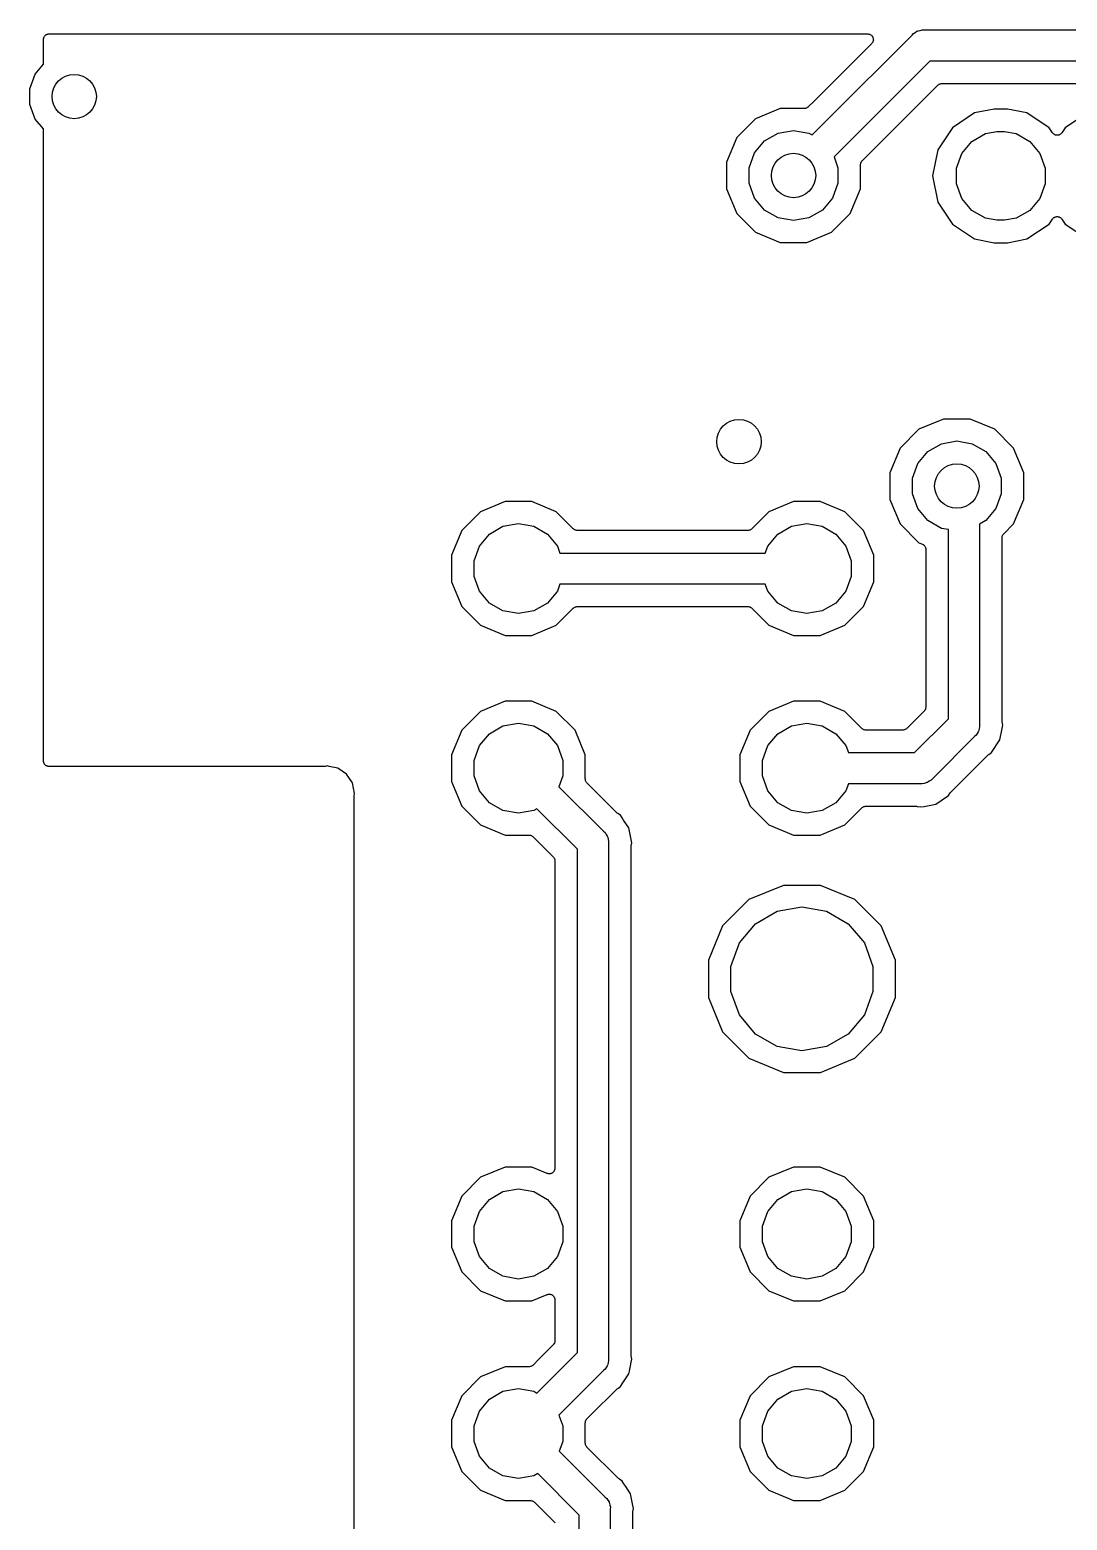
# Model space of a CAD drawing. Extents: x 66 to 115.1, y -104 to -36.9.
# Drawn here: x 65.99 to 89.37, y -70.45 to -36.86 of the extents above; entities that cross this region are included whole.
import ezdxf

# ---------------------------------------------------------------- set-up
doc = ezdxf.new("R2010")
doc.units = 0
doc.header["$MEASUREMENT"] = 0
doc.layers.add('BLACK', color=7, linetype='CONTINUOUS')

msp = doc.modelspace()

# ---------------------------------------------------------------- linework, layer by layer
at = {"layer": 'BLACK', "linetype": 'CONTINUOUS'}
for p, q in [((66.3816, -36.9557), (66.3925, -36.9537)), ((66.3925, -36.9537), (66.4029, -36.9499)), ((66.4029, -36.9499), (66.4141, -36.9499)), ((66.4141, -36.9499), (66.425, -36.948)), ((66.425, -36.948), (84.872, -36.948)), ((84.872, -36.948), (84.8884, -36.9509)), ((84.8884, -36.9509), (84.9049, -36.9523)), ((84.9049, -36.9523), (84.91, -36.9547)), ((84.91, -36.9547), (84.9155, -36.9557)), ((85.8717, -36.9733), (85.9016, -36.9377)), ((85.9016, -36.9377), (85.9418, -36.9145)), ((85.9418, -36.9145), (85.9798, -36.8879)), ((85.9798, -36.8879), (85.9949, -36.8839)), ((85.9949, -36.8839), (86.0085, -36.876)), ((86.0085, -36.876), (86.0542, -36.868)), ((86.0542, -36.868), (86.099, -36.856)), ((86.099, -36.856), (86.1453, -36.86)), ((86.1453, -36.86), (104.395, -36.86)), ((66.298, -37.075), (66.2999, -37.0641)), ((66.298, -37.629), (66.298, -37.075)), ((66.2999, -37.0529), (66.3037, -37.0425)), ((66.2999, -37.0641), (66.2999, -37.0529)), ((66.3037, -37.0425), (66.3057, -37.0316)), ((66.3057, -37.0316), (66.3112, -37.0219)), ((66.3112, -37.0219), (66.315, -37.0115)), ((66.315, -37.0115), (66.3222, -37.003)), ((66.3222, -37.003), (66.3277, -36.9934)), ((66.3277, -36.9934), (66.3362, -36.9862)), ((66.3362, -36.9862), (66.3434, -36.9777)), ((66.3434, -36.9777), (66.353, -36.9722)), ((66.353, -36.9722), (66.3615, -36.965)), ((66.3615, -36.965), (66.3719, -36.9612)), ((66.3719, -36.9612), (66.3816, -36.9557)), ((84.9618, -37.1648), (83.6619, -38.4647)), ((83.9742, -38.8709), (85.8717, -36.9733)), ((84.9155, -36.9557), (84.9298, -36.964)), ((84.9298, -36.964), (84.9449, -36.971)), ((84.9449, -36.971), (84.9488, -36.9749)), ((84.9488, -36.9749), (84.9537, -36.9777)), ((84.9537, -36.9777), (84.9643, -36.9904)), ((84.9713, -37.1512), (84.9618, -37.1648)), ((84.9643, -36.9904), (84.9761, -37.0022)), ((84.982, -37.1385), (84.9713, -37.1512)), ((84.9761, -37.0022), (84.9784, -37.0072)), ((84.9784, -37.0072), (84.982, -37.0115)), ((84.982, -37.0115), (84.9877, -37.0271)), ((84.9839, -37.1332), (84.982, -37.1385)), ((84.9871, -37.1287), (84.9839, -37.1332)), ((84.9914, -37.1126), (84.9871, -37.1287)), ((84.9877, -37.0271), (84.9947, -37.0421)), ((84.9971, -37.0971), (84.9914, -37.1126)), ((84.9947, -37.0421), (84.9952, -37.0477)), ((84.9952, -37.0477), (84.9971, -37.0529)), ((84.9971, -37.0529), (84.9971, -37.0695)), ((84.9971, -37.0695), (84.9985, -37.0861)), ((84.9985, -37.0861), (84.9971, -37.0915)), ((84.9971, -37.0915), (84.9971, -37.0971)), ((86.275, -37.56), (84.4692, -39.3658)), ((104.265, -37.56), (86.275, -37.56)), ((65.99, -38.1837), (66.1106, -37.8523)), ((66.1106, -37.8523), (66.298, -37.629)), ((65.99, -38.5363), (65.99, -38.1837)), ((84.8753, -39.6781), (86.4482, -38.1052)), ((86.4482, -38.1052), (86.4528, -38.102)), ((86.4528, -38.102), (86.4564, -38.0977)), ((86.4564, -38.0977), (86.4708, -38.0894)), ((86.4708, -38.0894), (86.4844, -38.0799)), ((86.4844, -38.0799), (86.4898, -38.0785)), ((86.4898, -38.0785), (86.4946, -38.0757)), ((86.4946, -38.0757), (86.5109, -38.0728)), ((86.5109, -38.0728), (86.527, -38.0685)), ((86.527, -38.0685), (86.5325, -38.069)), ((86.5325, -38.069), (86.538, -38.068)), ((86.538, -38.068), (104.002, -38.068)), ((66.1106, -38.8677), (65.99, -38.5363)), ((82.9001, -38.632), (82.3458, -38.8616)), ((83.442, -38.632), (82.9001, -38.632)), ((83.4475, -38.631), (83.442, -38.632)), ((83.4531, -38.6315), (83.4475, -38.631)), ((83.4691, -38.6272), (83.4531, -38.6315)), ((83.4855, -38.6243), (83.4691, -38.6272)), ((83.4903, -38.6215), (83.4855, -38.6243)), ((83.4957, -38.6201), (83.4903, -38.6215)), ((83.5093, -38.6106), (83.4957, -38.6201)), ((83.5237, -38.6023), (83.5093, -38.6106)), ((83.5272, -38.598), (83.5237, -38.6023)), ((83.5318, -38.5948), (83.5272, -38.598)), ((83.6619, -38.4647), (83.5318, -38.5948)), ((83.6619, -38.4647), (83.6619, -38.4647)), ((66.298, -39.091), (66.1106, -38.8677)), ((82.3458, -38.8616), (81.9216, -39.2858)), ((83.6183, -39.2268), (83.9742, -38.8709)), ((83.9742, -38.8709), (83.9742, -38.8709)), ((87.2816, -38.7295), (86.7828, -39.0628)), ((87.7215, -38.642), (87.2816, -38.7295)), ((88.0185, -38.642), (87.7215, -38.642)), ((88.4584, -38.7295), (88.0185, -38.642)), ((88.9572, -39.0628), (88.4584, -38.7295)), ((89.8216, -38.7295), (89.3228, -39.0628)), ((66.298, -53.335), (66.298, -39.091)), ((81.9216, -39.2858), (81.692, -39.84)), ((82.5473, -39.3621), (82.8527, -39.1858)), ((82.8527, -39.1858), (83.2, -39.1246)), ((83.2, -39.1246), (83.5473, -39.1858)), ((83.5473, -39.1858), (83.6183, -39.2268)), ((86.7828, -39.0628), (86.4495, -39.5616)), ((87.2173, -39.3721), (87.5227, -39.1958)), ((87.5227, -39.1958), (87.7825, -39.15)), ((87.7825, -39.15), (87.9575, -39.15)), ((87.9575, -39.15), (88.2173, -39.1958)), ((88.2173, -39.1958), (88.5227, -39.3721)), ((89.0344, -39.1783), (88.9572, -39.0628)), ((89.044, -39.1883), (89.0344, -39.1783)), ((89.0522, -39.1995), (89.044, -39.1883)), ((89.0591, -39.2042), (89.0522, -39.1995)), ((89.0649, -39.2102), (89.0591, -39.2042)), ((89.0773, -39.2163), (89.0649, -39.2102)), ((89.0889, -39.224), (89.0773, -39.2163)), ((89.097, -39.226), (89.0889, -39.224)), ((89.1045, -39.2297), (89.097, -39.226)), ((89.1182, -39.2312), (89.1045, -39.2297)), ((89.1317, -39.2345), (89.1182, -39.2312)), ((89.14, -39.2336), (89.1317, -39.2345)), ((89.1483, -39.2345), (89.14, -39.2336)), ((89.1618, -39.2312), (89.1483, -39.2345)), ((89.1755, -39.2297), (89.1618, -39.2312)), ((89.183, -39.226), (89.1755, -39.2297)), ((89.1911, -39.224), (89.183, -39.226)), ((89.2027, -39.2163), (89.1911, -39.224)), ((89.2151, -39.2102), (89.2027, -39.2163)), ((89.2209, -39.2042), (89.2151, -39.2102)), ((89.2278, -39.1995), (89.2209, -39.2042)), ((89.236, -39.1883), (89.2278, -39.1995)), ((89.2456, -39.1783), (89.236, -39.1883)), ((89.3228, -39.0628), (89.2456, -39.1783)), ((82.2, -39.9637), (82.3206, -39.6323)), ((82.3206, -39.6323), (82.5473, -39.3621)), ((84.4692, -39.3658), (84.1123, -39.7227)), ((84.4692, -39.3658), (84.4692, -39.3658)), ((86.4495, -39.5616), (86.3325, -40.15)), ((86.87, -39.9737), (86.9906, -39.6423)), ((86.9906, -39.6423), (87.2173, -39.3721)), ((88.5227, -39.3721), (88.7494, -39.6423)), ((88.7494, -39.6423), (88.87, -39.9737)), ((81.692, -39.84), (81.692, -40.44)), ((82.2, -40.3163), (82.2, -39.9637)), ((84.1123, -39.7227), (84.2, -39.9637)), ((84.2, -39.9637), (84.2, -40.3163)), ((84.708, -39.898), (84.709, -39.8925)), ((84.708, -40.44), (84.708, -39.898)), ((84.7085, -39.8869), (84.7128, -39.8709)), ((84.709, -39.8925), (84.7085, -39.8869)), ((84.7128, -39.8709), (84.7157, -39.8546)), ((84.7157, -39.8546), (84.7185, -39.8497)), ((84.7185, -39.8497), (84.7199, -39.8443)), ((84.7199, -39.8443), (84.7294, -39.8307)), ((84.7294, -39.8307), (84.7377, -39.8164)), ((84.7377, -39.8164), (84.742, -39.8128)), ((84.742, -39.8128), (84.7452, -39.8082)), ((84.7452, -39.8082), (84.8753, -39.6781)), ((84.8753, -39.6781), (84.8753, -39.6781)), ((86.87, -40.3263), (86.87, -39.9737)), ((88.87, -39.9737), (88.87, -40.3263)), ((86.3325, -40.15), (86.4495, -40.7384)), ((81.692, -40.44), (81.9216, -40.9942)), ((82.3206, -40.6477), (82.2, -40.3163)), ((82.5473, -40.9179), (82.3206, -40.6477)), ((84.0794, -40.6477), (83.8527, -40.9179)), ((84.2, -40.3163), (84.0794, -40.6477)), ((84.4784, -40.9942), (84.708, -40.44)), ((86.9906, -40.6577), (86.87, -40.3263)), ((88.87, -40.3263), (88.7494, -40.6577)), ((82.8527, -41.0942), (82.5473, -40.9179)), ((83.8527, -40.9179), (83.5473, -41.0942)), ((86.4495, -40.7384), (86.7828, -41.2372)), ((87.2173, -40.9279), (86.9906, -40.6577)), ((87.5227, -41.1042), (87.2173, -40.9279)), ((88.5227, -40.9279), (88.2173, -41.1042)), ((88.7494, -40.6577), (88.5227, -40.9279)), ((81.9216, -40.9942), (82.3458, -41.4184)), ((83.2, -41.1554), (82.8527, -41.0942)), ((83.5473, -41.0942), (83.2, -41.1554)), ((84.0542, -41.4184), (84.4784, -40.9942)), ((86.7828, -41.2372), (87.2816, -41.5705)), ((87.7825, -41.15), (87.5227, -41.1042)), ((87.9575, -41.15), (87.7825, -41.15)), ((88.2173, -41.1042), (87.9575, -41.15)), ((88.4584, -41.5705), (88.9572, -41.2372)), ((88.9572, -41.2372), (89.0344, -41.1217)), ((89.0344, -41.1217), (89.044, -41.1117)), ((89.044, -41.1117), (89.0522, -41.1005)), ((89.0522, -41.1005), (89.0591, -41.0958)), ((89.0591, -41.0958), (89.0649, -41.0898)), ((89.0649, -41.0898), (89.0773, -41.0837)), ((89.0773, -41.0837), (89.0889, -41.076)), ((89.0889, -41.076), (89.097, -41.074)), ((89.097, -41.074), (89.1045, -41.0703)), ((89.1045, -41.0703), (89.1182, -41.0688)), ((89.1182, -41.0688), (89.1317, -41.0655)), ((89.1317, -41.0655), (89.14, -41.0664)), ((89.14, -41.0664), (89.1483, -41.0655)), ((89.1483, -41.0655), (89.1618, -41.0688)), ((89.1618, -41.0688), (89.1755, -41.0703)), ((89.1755, -41.0703), (89.183, -41.074)), ((89.183, -41.074), (89.1911, -41.076)), ((89.1911, -41.076), (89.2027, -41.0837)), ((89.2027, -41.0837), (89.2151, -41.0898)), ((89.2151, -41.0898), (89.2209, -41.0958)), ((89.2209, -41.0958), (89.2278, -41.1005)), ((89.2278, -41.1005), (89.236, -41.1117)), ((89.236, -41.1117), (89.2456, -41.1217)), ((89.2456, -41.1217), (89.3228, -41.2372)), ((89.3228, -41.2372), (89.8216, -41.5705)), ((82.3458, -41.4184), (82.9001, -41.648)), ((82.9001, -41.648), (83.5, -41.648)), ((83.5, -41.648), (84.0542, -41.4184)), ((87.2816, -41.5705), (87.7215, -41.658)), ((87.7215, -41.658), (88.0185, -41.658)), ((88.0185, -41.658), (88.4584, -41.5705)), ((86.58, -45.632), (86.0258, -45.8616)), ((87.18, -45.632), (86.58, -45.632)), ((87.7342, -45.8616), (87.18, -45.632)), ((86.0258, -45.8616), (85.6016, -46.2858)), ((88.1584, -46.2858), (87.7342, -45.8616)), ((85.6016, -46.2858), (85.372, -46.84)), ((86.2273, -46.3621), (86.5327, -46.1858)), ((86.5327, -46.1858), (86.88, -46.1246)), ((86.88, -46.1246), (87.2273, -46.1858)), ((87.2273, -46.1858), (87.5327, -46.3621)), ((88.388, -46.84), (88.1584, -46.2858)), ((85.88, -46.9637), (86.0006, -46.6323)), ((86.0006, -46.6323), (86.2273, -46.3621)), ((87.5327, -46.3621), (87.7594, -46.6323)), ((87.7594, -46.6323), (87.88, -46.9637)), ((85.372, -46.84), (85.372, -47.44)), ((85.88, -47.3163), (85.88, -46.9637)), ((87.88, -46.9637), (87.88, -47.3163)), ((88.388, -47.44), (88.388, -46.84)), ((86.0006, -47.6477), (85.88, -47.3163)), ((87.88, -47.3163), (87.7594, -47.6477)), ((76.7, -47.492), (76.1458, -47.7216)), ((77.3, -47.492), (76.7, -47.492)), ((77.8542, -47.7216), (77.3, -47.492)), ((83.2, -47.492), (82.6458, -47.7216)), ((83.8, -47.492), (83.2, -47.492)), ((84.3542, -47.7216), (83.8, -47.492)), ((85.372, -47.44), (85.6016, -47.9942)), ((86.2273, -47.9179), (86.0006, -47.6477)), ((87.7594, -47.6477), (87.5327, -47.9179)), ((88.1584, -47.9942), (88.388, -47.44)), ((76.1458, -47.7216), (75.7216, -48.1458)), ((76.6527, -48.0458), (77, -47.9846)), ((77, -47.9846), (77.3473, -48.0458)), ((78.2374, -48.1048), (77.8542, -47.7216)), ((82.6458, -47.7216), (82.2626, -48.1048)), ((83.1527, -48.0458), (83.5, -47.9846)), ((83.5, -47.9846), (83.8473, -48.0458)), ((84.7784, -48.1458), (84.3542, -47.7216)), ((85.6016, -47.9942), (86.0258, -48.4184)), ((86.5327, -48.0942), (86.2273, -47.9179)), ((87.5327, -47.9179), (87.39, -48.0003)), ((87.39, -48.0003), (87.39, -52.5147)), ((87.9352, -48.2174), (88.1584, -47.9942)), ((75.7216, -48.1458), (75.492, -48.7)), ((76.1206, -48.4923), (76.3473, -48.2221)), ((76.3473, -48.2221), (76.6527, -48.0458)), ((77.3473, -48.0458), (77.6527, -48.2221)), ((77.6527, -48.2221), (77.8794, -48.4923)), ((78.242, -48.108), (78.2374, -48.1048)), ((78.2456, -48.1123), (78.242, -48.108)), ((78.26, -48.1206), (78.2456, -48.1123)), ((78.2736, -48.1301), (78.26, -48.1206)), ((78.279, -48.1315), (78.2736, -48.1301)), ((78.2838, -48.1343), (78.279, -48.1315)), ((78.3001, -48.1372), (78.2838, -48.1343)), ((78.3162, -48.1415), (78.3001, -48.1372)), ((78.3217, -48.141), (78.3162, -48.1415)), ((78.3272, -48.142), (78.3217, -48.141)), ((82.1728, -48.142), (78.3272, -48.142)), ((82.1783, -48.141), (82.1728, -48.142)), ((82.1838, -48.1415), (82.1783, -48.141)), ((82.1999, -48.1372), (82.1838, -48.1415)), ((82.2162, -48.1343), (82.1999, -48.1372)), ((82.221, -48.1315), (82.2162, -48.1343)), ((82.2264, -48.1301), (82.221, -48.1315)), ((82.24, -48.1206), (82.2264, -48.1301)), ((82.2544, -48.1123), (82.24, -48.1206)), ((82.258, -48.108), (82.2544, -48.1123)), ((82.2626, -48.1048), (82.258, -48.108)), ((82.6206, -48.4923), (82.8473, -48.2221)), ((82.8473, -48.2221), (83.1527, -48.0458)), ((83.8473, -48.0458), (84.1527, -48.2221)), ((84.1527, -48.2221), (84.3794, -48.4923)), ((85.008, -48.7), (84.7784, -48.1458)), ((86.69, -48.1219), (86.5327, -48.0942)), ((86.69, -52.385), (86.69, -48.1219)), ((87.898, -48.3072), (87.899, -48.3017)), ((87.898, -52.433), (87.898, -48.3072)), ((87.8985, -48.2962), (87.9028, -48.2801)), ((87.899, -48.3017), (87.8985, -48.2962)), ((87.9028, -48.2801), (87.9057, -48.2638)), ((87.9057, -48.2638), (87.9085, -48.259)), ((87.9085, -48.259), (87.9099, -48.2536)), ((87.9099, -48.2536), (87.9194, -48.24)), ((87.9194, -48.24), (87.9277, -48.2256)), ((87.9277, -48.2256), (87.932, -48.222)), ((87.932, -48.222), (87.9352, -48.2174)), ((75.492, -48.7), (75.492, -49.3)), ((76, -48.8237), (76.1206, -48.4923)), ((77.8794, -48.4923), (77.9368, -48.65)), ((77.9368, -48.65), (82.5632, -48.65)), ((82.5632, -48.65), (82.6206, -48.4923)), ((84.3794, -48.4923), (84.5, -48.8237)), ((85.008, -49.3), (85.008, -48.7)), ((86.0258, -48.4184), (86.1036, -48.4507)), ((86.1036, -48.4507), (86.1106, -48.4551)), ((86.1106, -48.4551), (86.1185, -48.458)), ((86.1185, -48.458), (86.1291, -48.4669)), ((86.1291, -48.4669), (86.1408, -48.4744)), ((86.1408, -48.4744), (86.1459, -48.481)), ((86.1459, -48.481), (86.1523, -48.4863)), ((86.1523, -48.4863), (86.1592, -48.4983)), ((86.1592, -48.4983), (86.1677, -48.5093)), ((86.1677, -48.5093), (86.1702, -48.5173)), ((86.1702, -48.5173), (86.1743, -48.5245)), ((86.1743, -48.5245), (86.1767, -48.5382)), ((86.1767, -48.5382), (86.1809, -48.5514)), ((86.1809, -48.5514), (86.1805, -48.5598)), ((86.1805, -48.5598), (86.182, -48.568)), ((86.182, -48.568), (86.182, -52.122)), ((76, -49.1763), (76, -48.8237)), ((84.5, -48.8237), (84.5, -49.1763)), ((75.492, -49.3), (75.7216, -49.8542)), ((76.1206, -49.5077), (76, -49.1763)), ((77.9368, -49.35), (77.8794, -49.5077)), ((82.5632, -49.35), (77.9368, -49.35)), ((82.6206, -49.5077), (82.5632, -49.35)), ((84.5, -49.1763), (84.3794, -49.5077)), ((84.7784, -49.8542), (85.008, -49.3)), ((76.3473, -49.7779), (76.1206, -49.5077)), ((77.8794, -49.5077), (77.6527, -49.7779)), ((82.8473, -49.7779), (82.6206, -49.5077)), ((84.3794, -49.5077), (84.1527, -49.7779)), ((75.7216, -49.8542), (76.1458, -50.2784)), ((76.6527, -49.9542), (76.3473, -49.7779)), ((77, -50.0154), (76.6527, -49.9542)), ((77.3473, -49.9542), (77, -50.0154)), ((77.6527, -49.7779), (77.3473, -49.9542)), ((77.8542, -50.2784), (78.2374, -49.8952)), ((78.2374, -49.8952), (78.242, -49.892)), ((78.242, -49.892), (78.2456, -49.8877)), ((78.2456, -49.8877), (78.26, -49.8794)), ((78.26, -49.8794), (78.2736, -49.8699)), ((78.2736, -49.8699), (78.279, -49.8685)), ((78.279, -49.8685), (78.2838, -49.8657)), ((78.2838, -49.8657), (78.3001, -49.8628)), ((78.3001, -49.8628), (78.3162, -49.8585)), ((78.3162, -49.8585), (78.3217, -49.859)), ((78.3217, -49.859), (78.3272, -49.858)), ((78.3272, -49.858), (82.1728, -49.858)), ((82.1728, -49.858), (82.1783, -49.859)), ((82.1783, -49.859), (82.1838, -49.8585)), ((82.1838, -49.8585), (82.1999, -49.8628)), ((82.1999, -49.8628), (82.2162, -49.8657)), ((82.2162, -49.8657), (82.221, -49.8685)), ((82.221, -49.8685), (82.2264, -49.8699)), ((82.2264, -49.8699), (82.24, -49.8794)), ((82.24, -49.8794), (82.2544, -49.8877)), ((82.2544, -49.8877), (82.258, -49.892)), ((82.258, -49.892), (82.2626, -49.8952)), ((82.2626, -49.8952), (82.6458, -50.2784)), ((83.1527, -49.9542), (82.8473, -49.7779)), ((83.5, -50.0154), (83.1527, -49.9542)), ((83.8473, -49.9542), (83.5, -50.0154)), ((84.1527, -49.7779), (83.8473, -49.9542)), ((84.3542, -50.2784), (84.7784, -49.8542)), ((76.1458, -50.2784), (76.7, -50.508)), ((77.3, -50.508), (77.8542, -50.2784)), ((82.6458, -50.2784), (83.2, -50.508)), ((83.8, -50.508), (84.3542, -50.2784)), ((76.7, -50.508), (77.3, -50.508)), ((83.2, -50.508), (83.8, -50.508)), ((76.7, -51.992), (76.1458, -52.2216)), ((77.3, -51.992), (76.7, -51.992)), ((77.8542, -52.2216), (77.3, -51.992)), ((83.2, -51.992), (82.6458, -52.2216)), ((83.8, -51.992), (83.2, -51.992)), ((84.3542, -52.2216), (83.8, -51.992)), ((76.1458, -52.2216), (75.7216, -52.6458)), ((78.2784, -52.6458), (77.8542, -52.2216)), ((82.6458, -52.2216), (82.2216, -52.6458)), ((84.7374, -52.6048), (84.3542, -52.2216)), ((86.1448, -52.2118), (85.7518, -52.6048)), ((85.925, -53.15), (86.69, -52.385)), ((86.148, -52.2072), (86.1448, -52.2118)), ((86.1523, -52.2036), (86.148, -52.2072)), ((86.1606, -52.1893), (86.1523, -52.2036)), ((86.1701, -52.1757), (86.1606, -52.1893)), ((86.1715, -52.1703), (86.1701, -52.1757)), ((86.1743, -52.1654), (86.1715, -52.1703)), ((86.1772, -52.1491), (86.1743, -52.1654)), ((86.1815, -52.1331), (86.1772, -52.1491)), ((86.182, -52.122), (86.181, -52.1275)), ((86.181, -52.1275), (86.1815, -52.1331)), ((75.7216, -52.6458), (75.492, -53.2)), ((76.1206, -52.9923), (76.3473, -52.7221)), ((76.3473, -52.7221), (76.6527, -52.5458)), ((76.6527, -52.5458), (77, -52.4846)), ((77, -52.4846), (77.3473, -52.5458)), ((77.3473, -52.5458), (77.6527, -52.7221)), ((77.6527, -52.7221), (77.8794, -52.9923)), ((78.508, -53.2), (78.2784, -52.6458)), ((82.2216, -52.6458), (81.992, -53.2)), ((82.6206, -52.9923), (82.8473, -52.7221)), ((82.8473, -52.7221), (83.1527, -52.5458)), ((83.1527, -52.5458), (83.5, -52.4846)), ((83.5, -52.4846), (83.8473, -52.5458)), ((83.8473, -52.5458), (84.1527, -52.7221)), ((84.1527, -52.7221), (84.3794, -52.9923)), ((84.742, -52.608), (84.7374, -52.6048)), ((84.7456, -52.6123), (84.742, -52.608)), ((84.76, -52.6206), (84.7456, -52.6123)), ((84.7736, -52.6301), (84.76, -52.6206)), ((84.779, -52.6315), (84.7736, -52.6301)), ((84.7838, -52.6343), (84.779, -52.6315)), ((84.8001, -52.6372), (84.7838, -52.6343)), ((84.8162, -52.6415), (84.8001, -52.6372)), ((84.8217, -52.641), (84.8162, -52.6415)), ((84.8272, -52.642), (84.8217, -52.641)), ((85.662, -52.642), (84.8272, -52.642)), ((85.6675, -52.641), (85.662, -52.642)), ((85.6731, -52.6415), (85.6675, -52.641)), ((85.6891, -52.6372), (85.6731, -52.6415)), ((85.7054, -52.6343), (85.6891, -52.6372)), ((85.7103, -52.6315), (85.7054, -52.6343)), ((85.7157, -52.6301), (85.7103, -52.6315)), ((85.7293, -52.6206), (85.7157, -52.6301)), ((85.7436, -52.6123), (85.7293, -52.6206)), ((85.7472, -52.608), (85.7436, -52.6123)), ((85.7518, -52.6048), (85.7472, -52.608)), ((87.3355, -52.7182), (87.3123, -52.7584)), ((87.3621, -52.6802), (87.3355, -52.7182)), ((87.3661, -52.6651), (87.3621, -52.6802)), ((87.374, -52.6516), (87.3661, -52.6651)), ((87.382, -52.6058), (87.374, -52.6516)), ((87.394, -52.561), (87.382, -52.6058)), ((87.39, -52.5147), (87.394, -52.561)), ((87.8482, -52.8648), (87.9004, -52.6022)), ((87.9002, -52.4453), (87.898, -52.433)), ((87.9004, -52.4578), (87.9002, -52.4453)), ((87.9148, -52.53), (87.9004, -52.4578)), ((87.9004, -52.6022), (87.9148, -52.53)), ((87.9004, -52.6022), (87.9004, -52.6022)), ((76, -53.3237), (76.1206, -52.9923)), ((77.8794, -52.9923), (78, -53.3237)), ((82.5, -53.3237), (82.6206, -52.9923)), ((84.3794, -52.9923), (84.4368, -53.15)), ((87.2767, -52.7883), (86.3283, -53.7367)), ((87.3123, -52.7584), (87.2767, -52.7883)), ((87.6586, -53.1486), (87.8482, -52.8648)), ((66.2999, -53.3459), (66.298, -53.335)), ((66.2999, -53.3571), (66.2999, -53.3459)), ((66.3037, -53.3675), (66.2999, -53.3571)), ((66.3057, -53.3784), (66.3037, -53.3675)), ((66.3112, -53.3881), (66.3057, -53.3784)), ((66.315, -53.3985), (66.3112, -53.3881)), ((66.3222, -53.407), (66.315, -53.3985)), ((66.3277, -53.4166), (66.3222, -53.407)), ((66.3362, -53.4238), (66.3277, -53.4166)), ((75.492, -53.2), (75.492, -53.8)), ((76, -53.6763), (76, -53.3237)), ((78, -53.3237), (78, -53.6763)), ((78.508, -53.742), (78.508, -53.2)), ((81.992, -53.2), (81.992, -53.8)), ((82.5, -53.6763), (82.5, -53.3237)), ((84.4368, -53.15), (85.925, -53.15)), ((86.7453, -54.0381), (87.5781, -53.2053)), ((87.5781, -53.2053), (87.5883, -53.1981)), ((87.5883, -53.1981), (87.5973, -53.1895)), ((87.5973, -53.1895), (87.6586, -53.1486)), ((66.3434, -53.4323), (66.3362, -53.4238)), ((66.353, -53.4378), (66.3434, -53.4323)), ((66.3615, -53.445), (66.353, -53.4378)), ((66.3719, -53.4488), (66.3615, -53.445)), ((66.3816, -53.4543), (66.3719, -53.4488)), ((66.3925, -53.4563), (66.3816, -53.4543)), ((66.4029, -53.4601), (66.3925, -53.4563)), ((66.4141, -53.4601), (66.4029, -53.4601)), ((66.425, -53.462), (66.4141, -53.4601)), ((72.6176, -53.462), (66.425, -53.462)), ((72.6299, -53.4598), (72.6176, -53.462)), ((72.6424, -53.4596), (72.6299, -53.4598)), ((72.69, -53.4501), (72.6424, -53.4596)), ((72.7376, -53.4596), (72.69, -53.4501)), ((72.9272, -53.4973), (72.7376, -53.4596)), ((73.1283, -53.6317), (72.9272, -53.4973)), ((73.2627, -53.8328), (73.1283, -53.6317)), ((76.1206, -54.0077), (76, -53.6763)), ((78, -53.6763), (77.9123, -53.9173)), ((78.509, -53.7475), (78.508, -53.742)), ((78.5085, -53.7531), (78.509, -53.7475)), ((82.6206, -54.0077), (82.5, -53.6763)), ((86.3283, -53.7367), (86.2984, -53.7723)), ((73.3099, -54.07), (73.2627, -53.8328)), ((73.3004, -54.1176), (73.3099, -54.07)), ((75.492, -53.8), (75.7216, -54.3542)), ((76.3473, -54.2779), (76.1206, -54.0077)), ((77.9123, -53.9173), (78.9167, -54.9217)), ((78.5128, -53.7691), (78.5085, -53.7531)), ((78.5157, -53.7854), (78.5128, -53.7691)), ((78.5185, -53.7903), (78.5157, -53.7854)), ((78.5199, -53.7957), (78.5185, -53.7903)), ((78.5294, -53.8093), (78.5199, -53.7957)), ((78.5377, -53.8236), (78.5294, -53.8093)), ((78.542, -53.8272), (78.5377, -53.8236)), ((78.5452, -53.8318), (78.542, -53.8272)), ((79.2181, -54.5047), (78.5452, -53.8318)), ((81.992, -53.8), (82.2216, -54.3542)), ((82.8473, -54.2779), (82.6206, -54.0077)), ((84.3794, -54.0077), (84.1527, -54.2779)), ((84.4368, -53.85), (84.3794, -54.0077)), ((86.0547, -53.85), (84.4368, -53.85)), ((86.101, -53.854), (86.0547, -53.85)), ((86.1458, -53.842), (86.101, -53.854)), ((86.1916, -53.834), (86.1458, -53.842)), ((86.2051, -53.8261), (86.1916, -53.834)), ((86.2202, -53.8221), (86.2051, -53.8261)), ((86.2582, -53.7955), (86.2202, -53.8221)), ((86.2984, -53.7723), (86.2582, -53.7955)), ((86.6886, -54.1186), (86.7295, -54.0573)), ((86.7295, -54.0573), (86.7381, -54.0483)), ((86.7381, -54.0483), (86.7453, -54.0381)), ((73.298, -54.1424), (73.3002, -54.1301)), ((73.298, -103.605), (73.298, -54.1424)), ((73.3002, -54.1301), (73.3004, -54.1176)), ((75.7216, -54.3542), (76.1458, -54.7784)), ((76.6527, -54.4542), (76.3473, -54.2779)), ((77.4183, -54.4132), (77.3473, -54.4542)), ((78.33, -55.325), (77.4183, -54.4132)), ((82.2216, -54.3542), (82.6458, -54.7784)), ((83.1527, -54.4542), (82.8473, -54.2779)), ((84.1527, -54.2779), (83.8473, -54.4542)), ((84.3542, -54.7784), (84.7374, -54.3952)), ((84.7374, -54.3952), (84.742, -54.392)), ((84.742, -54.392), (84.7456, -54.3877)), ((84.7456, -54.3877), (84.76, -54.3794)), ((84.76, -54.3794), (84.7736, -54.3699)), ((84.7736, -54.3699), (84.779, -54.3685)), ((84.779, -54.3685), (84.7838, -54.3657)), ((84.7838, -54.3657), (84.8001, -54.3628)), ((84.8001, -54.3628), (84.8162, -54.3585)), ((84.8162, -54.3585), (84.8217, -54.359)), ((84.8217, -54.359), (84.8272, -54.358)), ((84.8272, -54.358), (85.973, -54.358)), ((85.973, -54.358), (85.9853, -54.3602)), ((85.9853, -54.3602), (85.9978, -54.3604)), ((85.9978, -54.3604), (86.07, -54.3748)), ((86.07, -54.3748), (86.1422, -54.3604)), ((86.1422, -54.3604), (86.4048, -54.3082)), ((86.1422, -54.3604), (86.1422, -54.3604)), ((86.4048, -54.3082), (86.6886, -54.1186)), ((77, -54.5154), (76.6527, -54.4542)), ((77.3473, -54.4542), (77, -54.5154)), ((79.2283, -54.5119), (79.2181, -54.5047)), ((79.2373, -54.5205), (79.2283, -54.5119)), ((79.2986, -54.5614), (79.2373, -54.5205)), ((79.3395, -54.6227), (79.2986, -54.5614)), ((79.3714, -54.6705), (79.3395, -54.6227)), ((79.3395, -54.6227), (79.3395, -54.6227)), ((79.4882, -54.8452), (79.3714, -54.6705)), ((83.5, -54.5154), (83.1527, -54.4542)), ((83.8473, -54.4542), (83.5, -54.5154)), ((76.1458, -54.7784), (76.7, -55.008)), ((76.7, -55.008), (77.242, -55.008)), ((77.242, -55.008), (77.2475, -55.009)), ((77.2475, -55.009), (77.2531, -55.0085)), ((77.2531, -55.0085), (77.2691, -55.0128)), ((77.2691, -55.0128), (77.2854, -55.0157)), ((77.2854, -55.0157), (77.2903, -55.0185)), ((77.2903, -55.0185), (77.2957, -55.0199)), ((77.2957, -55.0199), (77.3093, -55.0294)), ((77.3093, -55.0294), (77.3236, -55.0377)), ((77.3236, -55.0377), (77.3272, -55.042)), ((77.3272, -55.042), (77.3318, -55.0452)), ((77.3318, -55.0452), (77.7848, -55.4982)), ((78.9167, -54.9217), (78.9523, -54.9516)), ((78.9523, -54.9516), (78.9755, -54.9918)), ((78.9755, -54.9918), (79.0021, -55.0298)), ((79.0021, -55.0298), (79.0061, -55.0449)), ((79.0061, -55.0449), (79.014, -55.0584)), ((79.014, -55.0584), (79.022, -55.1042)), ((79.5404, -55.1078), (79.4882, -54.8452)), ((82.6458, -54.7784), (83.2, -55.008)), ((83.2, -55.008), (83.8, -55.008)), ((83.8, -55.008), (84.3542, -54.7784)), ((78.33, -66.675), (78.33, -55.325)), ((79.022, -55.1042), (79.034, -55.149)), ((79.034, -55.149), (79.03, -55.1953)), ((79.03, -55.1953), (79.03, -66.8047)), ((79.538, -55.277), (79.5402, -55.2647)), ((79.538, -66.723), (79.538, -55.277)), ((79.5402, -55.2647), (79.5404, -55.2522)), ((79.5548, -55.18), (79.5404, -55.1078)), ((79.5404, -55.1078), (79.5404, -55.1078)), ((79.5404, -55.2522), (79.5548, -55.18)), ((77.7848, -55.4982), (77.788, -55.5028)), ((77.788, -55.5028), (77.7923, -55.5064)), ((77.7923, -55.5064), (77.8006, -55.5207)), ((77.8006, -55.5207), (77.8101, -55.5343)), ((77.8101, -55.5343), (77.8115, -55.5397)), ((77.8115, -55.5397), (77.8143, -55.5446)), ((77.8143, -55.5446), (77.8172, -55.5609)), ((77.8172, -55.5609), (77.8215, -55.5769)), ((77.8215, -55.5769), (77.821, -55.5825)), ((77.821, -55.5825), (77.822, -55.588)), ((77.822, -55.588), (77.822, -62.5182)), ((82.9707, -56.142), (82.1959, -56.4629)), ((83.8093, -56.142), (82.9707, -56.142)), ((84.5841, -56.4629), (83.8093, -56.142)), ((82.1959, -56.4629), (81.6029, -57.0559)), ((82.3457, -57.0054), (82.8343, -56.7233)), ((82.8343, -56.7233), (83.39, -56.6253)), ((83.39, -56.6253), (83.9457, -56.7233)), ((83.9457, -56.7233), (84.4343, -57.0054)), ((85.1771, -57.0559), (84.5841, -56.4629)), ((81.6029, -57.0559), (81.282, -57.8307)), ((81.983, -57.4377), (82.3457, -57.0054)), ((84.4343, -57.0054), (84.797, -57.4377)), ((85.498, -57.8307), (85.1771, -57.0559)), ((81.79, -57.9679), (81.983, -57.4377)), ((84.797, -57.4377), (84.99, -57.9679)), ((81.282, -57.8307), (81.282, -58.6693)), ((81.79, -58.5321), (81.79, -57.9679)), ((84.99, -57.9679), (84.99, -58.5321)), ((85.498, -58.6693), (85.498, -57.8307)), ((81.282, -58.6693), (81.6029, -59.4441)), ((81.983, -59.0623), (81.79, -58.5321)), ((84.99, -58.5321), (84.797, -59.0623)), ((85.1771, -59.4441), (85.498, -58.6693)), ((82.3457, -59.4946), (81.983, -59.0623)), ((84.797, -59.0623), (84.4343, -59.4946)), ((81.6029, -59.4441), (82.1959, -60.0371)), ((84.5841, -60.0371), (85.1771, -59.4441)), ((82.8343, -59.7767), (82.3457, -59.4946)), ((83.39, -59.8747), (82.8343, -59.7767)), ((83.9457, -59.7767), (83.39, -59.8747)), ((84.4343, -59.4946), (83.9457, -59.7767)), ((82.1959, -60.0371), (82.9707, -60.358)), ((83.8093, -60.358), (84.5841, -60.0371)), ((82.9707, -60.358), (83.8093, -60.358)), ((76.1458, -62.7216), (75.7216, -63.1458)), ((76.7, -62.492), (76.1458, -62.7216)), ((77.3, -62.492), (76.7, -62.492)), ((77.6464, -62.6355), (77.3, -62.492)), ((77.6599, -62.6385), (77.6464, -62.6355)), ((77.6729, -62.6432), (77.6599, -62.6385)), ((77.6813, -62.6432), (77.6729, -62.6432)), ((77.6895, -62.645), (77.6813, -62.6432)), ((77.7032, -62.6432), (77.6895, -62.645)), ((77.7171, -62.6432), (77.7032, -62.6432)), ((77.7249, -62.6404), (77.7171, -62.6432)), ((77.7332, -62.6393), (77.7249, -62.6404)), ((77.7455, -62.6329), (77.7332, -62.6393)), ((77.7585, -62.6282), (77.7455, -62.6329)), ((77.7649, -62.6228), (77.7585, -62.6282)), ((77.7723, -62.6189), (77.7649, -62.6228)), ((77.7817, -62.6087), (77.7723, -62.6189)), ((77.7923, -62.5998), (77.7817, -62.6087)), ((77.7965, -62.5926), (77.7923, -62.5998)), ((77.8021, -62.5864), (77.7965, -62.5926)), ((77.8074, -62.5736), (77.8021, -62.5864)), ((77.8143, -62.5616), (77.8074, -62.5736)), ((77.8158, -62.5534), (77.8143, -62.5616)), ((77.819, -62.5457), (77.8158, -62.5534)), ((77.8196, -62.5318), (77.819, -62.5457)), ((77.822, -62.5182), (77.8196, -62.5318)), ((82.6458, -62.7216), (82.2216, -63.1458)), ((83.2, -62.492), (82.6458, -62.7216)), ((83.8, -62.492), (83.2, -62.492)), ((84.3542, -62.7216), (83.8, -62.492)), ((84.7784, -63.1458), (84.3542, -62.7216)), ((75.7216, -63.1458), (75.492, -63.7)), ((76.3473, -63.2221), (76.6527, -63.0458)), ((76.6527, -63.0458), (77, -62.9846)), ((77, -62.9846), (77.3473, -63.0458)), ((77.3473, -63.0458), (77.6527, -63.2221)), ((82.2216, -63.1458), (81.992, -63.7)), ((82.8473, -63.2221), (83.1527, -63.0458)), ((83.1527, -63.0458), (83.5, -62.9846)), ((83.5, -62.9846), (83.8473, -63.0458)), ((83.8473, -63.0458), (84.1527, -63.2221)), ((85.008, -63.7), (84.7784, -63.1458)), ((76, -63.8237), (76.1206, -63.4923)), ((76.1206, -63.4923), (76.3473, -63.2221)), ((77.6527, -63.2221), (77.8794, -63.4923)), ((77.8794, -63.4923), (78, -63.8237)), ((82.5, -63.8237), (82.6206, -63.4923)), ((82.6206, -63.4923), (82.8473, -63.2221)), ((84.1527, -63.2221), (84.3794, -63.4923)), ((84.3794, -63.4923), (84.5, -63.8237)), ((75.492, -63.7), (75.492, -64.3)), ((76, -64.1763), (76, -63.8237)), ((78, -63.8237), (78, -64.1763)), ((81.992, -63.7), (81.992, -64.3)), ((82.5, -64.1763), (82.5, -63.8237)), ((84.5, -63.8237), (84.5, -64.1763)), ((85.008, -64.3), (85.008, -63.7)), ((75.492, -64.3), (75.7216, -64.8542)), ((76.1206, -64.5077), (76, -64.1763)), ((78, -64.1763), (77.8794, -64.5077)), ((81.992, -64.3), (82.2216, -64.8542)), ((82.6206, -64.5077), (82.5, -64.1763)), ((84.5, -64.1763), (84.3794, -64.5077)), ((84.7784, -64.8542), (85.008, -64.3)), ((76.3473, -64.7779), (76.1206, -64.5077)), ((76.6527, -64.9542), (76.3473, -64.7779)), ((77.6527, -64.7779), (77.3473, -64.9542)), ((77.8794, -64.5077), (77.6527, -64.7779)), ((82.8473, -64.7779), (82.6206, -64.5077)), ((83.1527, -64.9542), (82.8473, -64.7779)), ((84.1527, -64.7779), (83.8473, -64.9542)), ((84.3794, -64.5077), (84.1527, -64.7779)), ((75.7216, -64.8542), (76.1458, -65.2784)), ((77, -65.0154), (76.6527, -64.9542)), ((77.3473, -64.9542), (77, -65.0154)), ((82.2216, -64.8542), (82.6458, -65.2784)), ((83.5, -65.0154), (83.1527, -64.9542)), ((83.8473, -64.9542), (83.5, -65.0154)), ((84.3542, -65.2784), (84.7784, -64.8542)), ((76.1458, -65.2784), (76.7, -65.508)), ((76.7, -65.508), (77.3, -65.508)), ((77.3, -65.508), (77.6464, -65.3645)), ((77.6464, -65.3645), (77.6599, -65.3615)), ((77.6599, -65.3615), (77.6729, -65.3568)), ((77.6729, -65.3568), (77.6813, -65.3568)), ((77.6813, -65.3568), (77.6895, -65.355)), ((77.6895, -65.355), (77.7032, -65.3568)), ((77.7032, -65.3568), (77.7171, -65.3568)), ((77.7171, -65.3568), (77.7249, -65.3596)), ((77.7249, -65.3596), (77.7332, -65.3607)), ((77.7332, -65.3607), (77.7455, -65.3671)), ((77.7455, -65.3671), (77.7585, -65.3718)), ((77.7585, -65.3718), (77.7649, -65.3772)), ((77.7649, -65.3772), (77.7723, -65.3811)), ((77.7723, -65.3811), (77.7817, -65.3913)), ((77.7817, -65.3913), (77.7923, -65.4002)), ((77.7923, -65.4002), (77.7965, -65.4074)), ((77.7965, -65.4074), (77.8021, -65.4136)), ((77.8021, -65.4136), (77.8074, -65.4264)), ((77.8074, -65.4264), (77.8143, -65.4384)), ((77.8143, -65.4384), (77.8158, -65.4466)), ((77.8158, -65.4466), (77.819, -65.4543)), ((77.819, -65.4543), (77.8196, -65.4682)), ((77.8196, -65.4682), (77.822, -65.4818)), ((77.822, -65.4818), (77.822, -66.412)), ((82.6458, -65.2784), (83.2, -65.508)), ((83.2, -65.508), (83.8, -65.508)), ((83.8, -65.508), (84.3542, -65.2784)), ((77.7848, -66.5018), (77.4619, -66.8247)), ((77.788, -66.4972), (77.7848, -66.5018)), ((77.7923, -66.4936), (77.788, -66.4972)), ((77.8006, -66.4793), (77.7923, -66.4936)), ((77.8101, -66.4657), (77.8006, -66.4793)), ((77.8115, -66.4603), (77.8101, -66.4657)), ((77.8143, -66.4554), (77.8115, -66.4603)), ((77.8172, -66.4391), (77.8143, -66.4554)), ((77.8215, -66.4231), (77.8172, -66.4391)), ((77.822, -66.412), (77.821, -66.4175)), ((77.821, -66.4175), (77.8215, -66.4231)), ((77.4619, -66.8247), (77.3318, -66.9548)), ((77.7742, -67.2309), (78.33, -66.675)), ((79.034, -66.851), (79.022, -66.8958)), ((79.03, -66.8047), (79.034, -66.851)), ((79.5402, -66.7353), (79.538, -66.723)), ((79.5404, -66.7478), (79.5402, -66.7353)), ((79.5548, -66.82), (79.5404, -66.7478)), ((79.5404, -66.8922), (79.5548, -66.82)), ((76.7, -66.992), (76.1458, -67.2216)), ((77.242, -66.992), (76.7, -66.992)), ((77.2475, -66.991), (77.242, -66.992)), ((77.2531, -66.9915), (77.2475, -66.991)), ((77.2691, -66.9872), (77.2531, -66.9915)), ((77.2854, -66.9843), (77.2691, -66.9872)), ((77.2903, -66.9815), (77.2854, -66.9843)), ((77.2957, -66.9801), (77.2903, -66.9815)), ((77.3093, -66.9706), (77.2957, -66.9801)), ((77.3236, -66.9623), (77.3093, -66.9706)), ((77.3272, -66.958), (77.3236, -66.9623)), ((77.3318, -66.9548), (77.3272, -66.958)), ((78.9167, -67.0783), (78.2691, -67.7258)), ((78.9523, -67.0484), (78.9167, -67.0783)), ((78.9755, -67.0082), (78.9523, -67.0484)), ((79.0021, -66.9702), (78.9755, -67.0082)), ((79.0061, -66.9551), (79.0021, -66.9702)), ((79.014, -66.9416), (79.0061, -66.9551)), ((79.022, -66.8958), (79.014, -66.9416)), ((79.3395, -67.3773), (79.4882, -67.1548)), ((79.4882, -67.1548), (79.5009, -67.0909)), ((79.5009, -67.0909), (79.5404, -66.8922)), ((79.5009, -67.0909), (79.5009, -67.0909)), ((79.5404, -66.8922), (79.5404, -66.8922)), ((83.2, -66.992), (82.6458, -67.2216)), ((83.8, -66.992), (83.2, -66.992)), ((84.3542, -67.2216), (83.8, -66.992)), ((76.1458, -67.2216), (75.7216, -67.6458)), ((76.6527, -67.5458), (77, -67.4846)), ((77, -67.4846), (77.3473, -67.5458)), ((77.4183, -67.5868), (77.7742, -67.2309)), ((77.7742, -67.2309), (77.7742, -67.2309)), ((78.6284, -68.085), (79.2181, -67.4953)), ((79.2181, -67.4953), (79.2283, -67.4881)), ((79.2283, -67.4881), (79.2373, -67.4795)), ((79.2373, -67.4795), (79.2986, -67.4386)), ((79.2986, -67.4386), (79.3395, -67.3773)), ((79.3395, -67.3773), (79.3395, -67.3773)), ((82.6458, -67.2216), (82.2216, -67.6458)), ((83.1527, -67.5458), (83.5, -67.4846)), ((83.5, -67.4846), (83.8473, -67.5458)), ((84.7784, -67.6458), (84.3542, -67.2216)), ((75.7216, -67.6458), (75.492, -68.2)), ((76.1206, -67.9923), (76.3473, -67.7221)), ((76.3473, -67.7221), (76.6527, -67.5458)), ((77.3473, -67.5458), (77.4183, -67.5868)), ((78.2691, -67.7258), (77.9123, -68.0827)), ((78.2691, -67.7258), (78.2691, -67.7258)), ((82.2216, -67.6458), (81.992, -68.2)), ((82.6206, -67.9923), (82.8473, -67.7221)), ((82.8473, -67.7221), (83.1527, -67.5458)), ((83.8473, -67.5458), (84.1527, -67.7221)), ((84.1527, -67.7221), (84.3794, -67.9923)), ((85.008, -68.2), (84.7784, -67.6458)), ((76, -68.3237), (76.1206, -67.9923)), ((77.9123, -68.0827), (78, -68.3237)), ((78.5199, -68.2043), (78.5294, -68.1907)), ((78.5294, -68.1907), (78.5377, -68.1764)), ((78.5377, -68.1764), (78.542, -68.1728)), ((78.542, -68.1728), (78.5452, -68.1682)), ((78.5452, -68.1682), (78.6284, -68.085)), ((78.6284, -68.085), (78.6284, -68.085)), ((82.5, -68.3237), (82.6206, -67.9923)), ((84.3794, -67.9923), (84.5, -68.3237)), ((75.492, -68.2), (75.492, -68.8)), ((76, -68.6763), (76, -68.3237)), ((78, -68.3237), (78, -68.6763)), ((78.508, -68.258), (78.509, -68.2525)), ((78.508, -68.712), (78.508, -68.258)), ((78.5085, -68.2469), (78.5128, -68.2309)), ((78.509, -68.2525), (78.5085, -68.2469)), ((78.5128, -68.2309), (78.5157, -68.2146)), ((78.5157, -68.2146), (78.5185, -68.2097)), ((78.5185, -68.2097), (78.5199, -68.2043)), ((81.992, -68.2), (81.992, -68.8)), ((82.5, -68.6763), (82.5, -68.3237)), ((84.5, -68.3237), (84.5, -68.6763)), ((85.008, -68.8), (85.008, -68.2)), ((75.492, -68.8), (75.7216, -69.3542)), ((76.1206, -69.0077), (76, -68.6763)), ((78, -68.6763), (77.9203, -68.8953)), ((78.509, -68.7175), (78.508, -68.712)), ((78.5085, -68.7231), (78.509, -68.7175)), ((78.5128, -68.7391), (78.5085, -68.7231)), ((78.5157, -68.7554), (78.5128, -68.7391)), ((78.5185, -68.7603), (78.5157, -68.7554)), ((78.5199, -68.7657), (78.5185, -68.7603)), ((78.5294, -68.7793), (78.5199, -68.7657)), ((78.5377, -68.7936), (78.5294, -68.7793)), ((78.542, -68.7972), (78.5377, -68.7936)), ((78.5452, -68.8018), (78.542, -68.7972)), ((79.2581, -69.5147), (78.5452, -68.8018)), ((81.992, -68.8), (82.2216, -69.3542)), ((82.6206, -69.0077), (82.5, -68.6763)), ((84.5, -68.6763), (84.3794, -69.0077)), ((84.7784, -69.3542), (85.008, -68.8)), ((76.3473, -69.2779), (76.1206, -69.0077)), ((77.9203, -68.8953), (78.9567, -69.9317)), ((82.8473, -69.2779), (82.6206, -69.0077)), ((84.3794, -69.0077), (84.1527, -69.2779)), ((75.7216, -69.3542), (76.1458, -69.7784)), ((76.6527, -69.4542), (76.3473, -69.2779)), ((77, -69.5154), (76.6527, -69.4542)), ((77.3473, -69.4542), (77, -69.5154)), ((77.4373, -69.4022), (77.3473, -69.4542)), ((78.37, -70.335), (77.4373, -69.4022)), ((79.2683, -69.5219), (79.2581, -69.5147)), ((79.2773, -69.5305), (79.2683, -69.5219)), ((79.3386, -69.5714), (79.2773, -69.5305)), ((82.2216, -69.3542), (82.6458, -69.7784)), ((83.1527, -69.4542), (82.8473, -69.2779)), ((83.5, -69.5154), (83.1527, -69.4542)), ((83.8473, -69.4542), (83.5, -69.5154)), ((84.1527, -69.2779), (83.8473, -69.4542)), ((84.3542, -69.7784), (84.7784, -69.3542)), ((76.1458, -69.7784), (76.7, -70.008)), ((79.3795, -69.6327), (79.3386, -69.5714)), ((79.4196, -69.6927), (79.3795, -69.6327)), ((79.3795, -69.6327), (79.3795, -69.6327)), ((79.5282, -69.8552), (79.4196, -69.6927)), ((79.5804, -70.1178), (79.5282, -69.8552)), ((82.6458, -69.7784), (83.2, -70.008)), ((83.8, -70.008), (84.3542, -69.7784)), ((76.7, -70.008), (77.272, -70.008)), ((77.272, -70.008), (77.2775, -70.009)), ((77.2775, -70.009), (77.2831, -70.0085)), ((77.2831, -70.0085), (77.2991, -70.0128)), ((77.2991, -70.0128), (77.3154, -70.0157)), ((77.3154, -70.0157), (77.3203, -70.0185)), ((77.3203, -70.0185), (77.3257, -70.0199)), ((77.3257, -70.0199), (77.3393, -70.0294)), ((77.3393, -70.0294), (77.3536, -70.0377)), ((77.3536, -70.0377), (77.3572, -70.042)), ((77.3572, -70.042), (77.3618, -70.0452)), ((77.3618, -70.0452), (77.8248, -70.5082)), ((78.9567, -69.9317), (78.9923, -69.9616)), ((78.9923, -69.9616), (79.0155, -70.0018)), ((79.0155, -70.0018), (79.0421, -70.0398)), ((79.0421, -70.0398), (79.0461, -70.0549)), ((79.0461, -70.0549), (79.054, -70.0684)), ((79.054, -70.0684), (79.062, -70.1142)), ((79.062, -70.1142), (79.074, -70.159)), ((79.074, -70.159), (79.07, -70.2053)), ((79.07, -70.2053), (79.07, -82.7647)), ((79.5948, -70.19), (79.5804, -70.1178)), ((79.5804, -70.1178), (79.5804, -70.1178)), ((79.5804, -70.2622), (79.5948, -70.19)), ((83.2, -70.008), (83.8, -70.008)), ((78.37, -82.635), (78.37, -70.335)), ((79.578, -70.287), (79.5802, -70.2747)), ((79.578, -82.683), (79.578, -70.287)), ((79.5802, -70.2747), (79.5804, -70.2622))]:
    msp.add_line(p, q, dxfattribs=at)
at = {"layer": 'BLACK'}
for centre in [(66.99, -38.36), (83.2, -40.14), (81.97, -46.14), (86.88, -47.14)]:
    msp.add_circle(centre, 0.5, dxfattribs=at)

doc.saveas('drawing.dxf')
